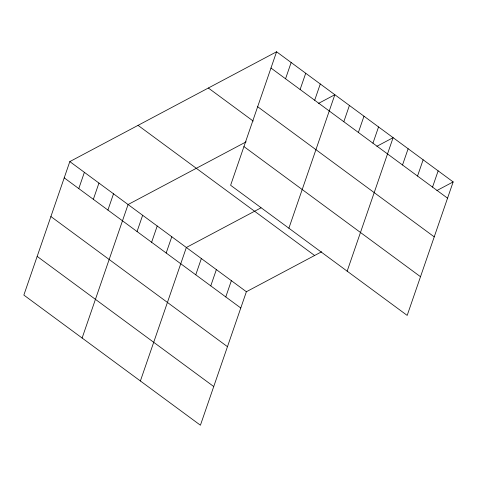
<?xml version="1.0" encoding="UTF-8"?>
<svg xmlns="http://www.w3.org/2000/svg" width="477" height="477" viewBox="0 0 477 477"><rect width="100%" height="100%" fill="white"/><g stroke="black" fill="none" stroke-linecap="round" stroke-linejoin="round"><path stroke-width="0.72" d="M276.582 51.778L230.618 185.267L407.185 315.404L453.15 181.916L276.582 51.778L69.815 161.596L23.85 295.084L200.418 425.222L246.382 291.733L321.647 251.761M78.783 188.588L84.381 172.328M93.349 199.326L98.948 183.067M107.915 210.065L113.514 193.805M82.116 338.032L128.08 204.538L246.162 141.824M137.048 231.536L142.647 215.276M151.62 242.268L157.213 226.009M166.187 253.007L171.786 236.747M140.387 380.974L186.352 247.485L260.973 207.853M195.761 274.806L201.36 258.546M210.768 285.866L216.367 269.606M285.55 78.777L291.149 62.517M225.776 296.927L231.375 280.667M300.116 89.509L305.715 73.249M314.683 100.248L320.282 83.988M288.883 228.215L334.848 94.726L318.6 103.354M343.816 121.718L349.414 105.459M358.382 132.457L363.981 116.197M372.948 143.189L378.547 126.936M347.155 271.163L393.114 137.668L376.872 146.296M402.528 164.988L408.127 148.729M417.536 176.055L423.135 159.795M432.544 187.115L438.142 170.855M436.902 190.544L453.15 181.916M270.984 68.038L447.551 198.176M257.663 106.723L434.231 236.86M208.348 88.018L253.215 121.086M243.938 146.582L420.505 276.72M138.05 125.356L314.617 255.493M69.815 161.596L246.382 291.733M64.216 177.855L240.784 307.993M50.896 216.54L227.463 346.678M37.17 256.399L213.738 386.537"/></g></svg>
